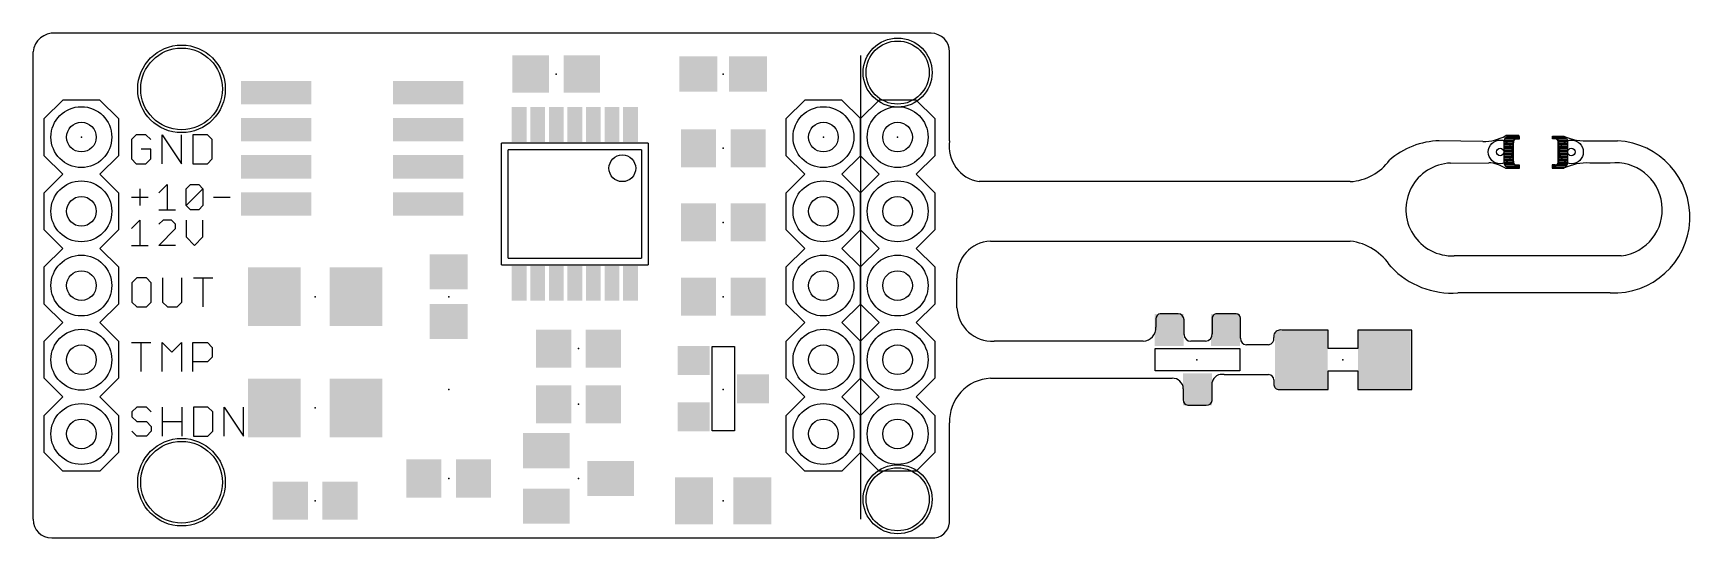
# Model space of a CAD drawing. Extents: x -0.01 to 2.23, y 0 to 0.68.
import ezdxf

# ---------------------------------------------------------------- set-up
doc = ezdxf.new("R2010")
doc.units = 0
doc.header["$MEASUREMENT"] = 0
doc.layers.get('0').update_dxf_attribs({"linetype": 'CONTINUOUS'})
for name, color, linetype in [('20', 240, 'CONTINUOUS'), ('21', 244, 'CONTINUOUS'), ('23', 13, 'CONTINUOUS'), ('25', 4, 'CONTINUOUS'), ('29', 251, 'CONTINUOUS'), ('44', 251, 'CONTINUOUS')]:
    doc.layers.add(name, color=color, linetype=linetype)

# ---------------------------------------------------------------- blocks, each defined once
blk = doc.blocks.new('RECT')
blk.add_solid([(-0.5, -0.5), (0.5, -0.5), (-0.5, 0.5), (0.5, 0.5)])
blk = doc.blocks.new('ROUNDP')
blk.add_circle((0, 0), 0.5)

msp = doc.modelspace()

# ---------------------------------------------------------------- linework, layer by layer
at = {"layer": '20'}
for p, q in [((1.205, 0.68), (0.025, 0.68)), ((-0.005, 0.025), (-0.005, 0.655)), ((1.23, 0.535), (1.23, 0.655)), ((1.997, 0.542), (1.9795, 0.542)), ((1.9935, 0.5375), (1.998, 0.5375)), ((1.998, 0.5375), (1.998, 0.5405)), ((2.0425, 0.5375), (2.0425, 0.5415)), ((2.0425, 0.5415), (2.058, 0.5415)), ((2.0465, 0.5375), (2.0425, 0.5375)), ((1.9485, 0.534), (1.8895, 0.535)), ((1.99, 0.5075), (1.99, 0.5325)), ((2.05, 0.506), (2.05, 0.534)), ((2.093, 0.535), (2.13, 0.535)), ((1.905, 0.505), (1.9565, 0.5055)), ((1.979, 0.498), (1.998, 0.498)), ((1.998, 0.5024), (1.9935, 0.5024)), ((1.998, 0.498), (1.998, 0.5024)), ((2.046, 0.5025), (2.042, 0.5025)), ((2.042, 0.5025), (2.042, 0.498)), ((2.042, 0.498), (2.058, 0.498)), ((2.12, 0.505), (2.093, 0.505)), ((1.77, 0.48), (1.27, 0.48)), ((1.285, 0.4), (1.77, 0.4)), ((2.135, 0.38), (1.91, 0.38)), ((1.24, 0.31), (1.24, 0.35)), ((2.12, 0.33), (1.915, 0.33)), ((1.508, 0.295), (1.508, 0.284)), ((1.538, 0.302), (1.514, 0.302)), ((1.546, 0.274), (1.546, 0.294)), ((1.584, 0.295), (1.584, 0.275)), ((1.616, 0.302), (1.589, 0.302)), ((1.622, 0.269), (1.622, 0.296)), ((1.667, 0.273), (1.667, 0.27)), ((1.74, 0.28), (1.678, 0.28)), ((1.74, 0.255), (1.74, 0.28)), ((1.853, 0.28), (1.78, 0.28)), ((1.78, 0.28), (1.78, 0.255)), ((1.853, 0.2), (1.853, 0.28)), ((1.491, 0.265), (1.29, 0.265)), ((1.575, 0.265), (1.555, 0.265)), ((1.66, 0.26), (1.63, 0.26)), ((1.78, 0.255), (1.74, 0.255)), ((1.74, 0.2), (1.74, 0.225)), ((1.74, 0.225), (1.78, 0.225)), ((1.78, 0.225), (1.78, 0.2)), ((1.285, 0.215), (1.53, 0.215)), ((1.545, 0.201), (1.545, 0.186)), ((1.584, 0.185), (1.584, 0.21)), ((1.6, 0.22), (1.66, 0.22)), ((1.667, 0.213), (1.667, 0.206)), ((1.551, 0.179), (1.576, 0.179)), ((1.674, 0.2), (1.74, 0.2)), ((1.78, 0.2), (1.853, 0.2)), ((1.23, 0.025), (1.23, 0.155)), ((0.02, 0), (1.21, 0))]:
    msp.add_line(p, q, dxfattribs=at)
for centre, radius in [((0.195, 0.605), 0.055), ((1.16, 0.627), 0.0425), ((0.195, 0.075), 0.055), ((1.16, 0.052), 0.0425)]:
    msp.add_circle(centre, radius, dxfattribs=at)
for centre, radius, start, end in [((0.0225, 0.6525), 0.027613, 84.805571, 174.805571), ((1.205, 0.655), 0.025, 0, 90), ((1.949072, 0.595847), 0.061849, 269.470294, 299.470294), ((1.99425, 0.53325), 0.004316, 100.00798, 190.00798), ((1.99675, 0.54075), 0.001275, 348.690068, 78.690068), ((2.0465, 0.534), 0.0035, 0, 90), ((2.087629, 0.603561), 0.068771, 244.479216, 274.479216), ((1.2775, 0.5275), 0.048088, 171.027373, 261.027373), ((1.892217, 0.42996), 0.105064, 91.209226, 131.209226), ((2.125, 0.4325), 0.102622, 267.207298, 87.207298), ((1.765405, 0.551329), 0.071477, 273.686148, 323.686148), ((1.9075, 0.4425), 0.06255, 92.29061, 272.29061), ((1.953755, 0.459764), 0.045818, 56.565051, 86.565051), ((1.9943, 0.5067), 0.004374, 169.460687, 259.460687), ((2.04625, 0.50625), 0.003758, 266.185925, 356.185925), ((2.088562, 0.436189), 0.068954, 86.309932, 116.309932), ((2.1275, 0.4425), 0.062948, 276.842773, 96.842773), ((1.2875, 0.3525), 0.047566, 93.012788, 183.012788), ((1.759971, 0.323526), 0.077129, 32.528808, 82.528808), ((1.907529, 0.444003), 0.114247, 223.749494, 273.749494), ((1.2875, 0.3125), 0.047566, 183.012788, 273.012788), ((1.5145, 0.2955), 0.006519, 94.398705, 184.398705), ((1.538, 0.294), 0.008, 0, 90), ((1.59, 0.296), 0.006083, 99.462322, 189.462322), ((1.616, 0.296), 0.006, 0, 90), ((1.49, 0.283), 0.018028, 273.17983, 3.17983), ((1.555, 0.274), 0.009, 180, 270), ((1.5745, 0.2745), 0.009513, 273.012788, 3.012788), ((1.6305, 0.2685), 0.008515, 176.633539, 266.633539), ((1.6585, 0.2685), 0.008631, 280.00798, 10.00798), ((1.676, 0.271), 0.009219, 77.471192, 167.471192), ((1.2875, 0.1575), 0.057554, 92.489553, 182.489553), ((1.5305, 0.2005), 0.014509, 1.974934, 91.974934), ((1.597, 0.207), 0.013342, 77.005383, 167.005383), ((1.66, 0.213), 0.007, 0, 90), ((1.6735, 0.2065), 0.006519, 184.398705, 274.398705), ((1.5515, 0.1855), 0.006519, 175.601295, 265.601295), ((1.577, 0.186), 0.007071, 261.869898, 351.869898), ((0.02, 0.025), 0.025, 180, 270), ((1.2075, 0.0225), 0.022638, 276.340192, 6.340192)]:
    msp.add_arc(centre, radius, start, end, dxfattribs=at)
at = {"layer": '21'}
for p, q in [((0.035, 0.59), (0.01, 0.565)), ((0.085, 0.59), (0.035, 0.59)), ((0.11, 0.565), (0.085, 0.59)), ((1.035, 0.59), (1.01, 0.565)), ((1.085, 0.59), (1.035, 0.59)), ((1.11, 0.565), (1.085, 0.59)), ((1.135, 0.59), (1.11, 0.565)), ((1.185, 0.59), (1.135, 0.59)), ((1.21, 0.565), (1.185, 0.59)), ((0.01, 0.515), (0.01, 0.565)), ((0.11, 0.565), (0.11, 0.515)), ((1.01, 0.515), (1.01, 0.565)), ((1.11, 0.515), (1.11, 0.565)), ((1.11, 0.565), (1.11, 0.515)), ((1.21, 0.565), (1.21, 0.515)), ((0.035, 0.49), (0.01, 0.515)), ((0.11, 0.515), (0.085, 0.49)), ((0.824, 0.532), (0.626, 0.532)), ((0.626, 0.368), (0.626, 0.532)), ((0.815, 0.523), (0.635, 0.523)), ((0.635, 0.377), (0.635, 0.523)), ((0.815, 0.523), (0.815, 0.377)), ((0.824, 0.532), (0.824, 0.368)), ((1.035, 0.49), (1.01, 0.515)), ((1.11, 0.515), (1.085, 0.49)), ((1.135, 0.49), (1.11, 0.515)), ((1.21, 0.515), (1.185, 0.49)), ((0.01, 0.465), (0.035, 0.49)), ((0.085, 0.49), (0.11, 0.465)), ((1.01, 0.465), (1.035, 0.49)), ((1.085, 0.49), (1.11, 0.465)), ((1.11, 0.465), (1.135, 0.49)), ((1.185, 0.49), (1.21, 0.465)), ((0.01, 0.415), (0.01, 0.465)), ((0.11, 0.465), (0.11, 0.415)), ((1.01, 0.415), (1.01, 0.465)), ((1.11, 0.415), (1.11, 0.465)), ((1.11, 0.465), (1.11, 0.415)), ((1.21, 0.465), (1.21, 0.415)), ((0.035, 0.39), (0.01, 0.415)), ((0.11, 0.415), (0.085, 0.39)), ((1.035, 0.39), (1.01, 0.415)), ((1.11, 0.415), (1.085, 0.39)), ((1.135, 0.39), (1.11, 0.415)), ((1.21, 0.415), (1.185, 0.39)), ((0.01, 0.365), (0.035, 0.39)), ((0.085, 0.39), (0.11, 0.365)), ((1.01, 0.365), (1.035, 0.39)), ((1.085, 0.39), (1.11, 0.365)), ((1.11, 0.365), (1.135, 0.39)), ((1.185, 0.39), (1.21, 0.365)), ((0.01, 0.315), (0.01, 0.365)), ((0.11, 0.365), (0.11, 0.315)), ((0.626, 0.368), (0.824, 0.368)), ((0.635, 0.377), (0.815, 0.377)), ((1.01, 0.315), (1.01, 0.365)), ((1.11, 0.315), (1.11, 0.365)), ((1.11, 0.365), (1.11, 0.315)), ((1.21, 0.365), (1.21, 0.315)), ((0.035, 0.29), (0.01, 0.315)), ((0.11, 0.315), (0.085, 0.29)), ((1.035, 0.29), (1.01, 0.315)), ((1.11, 0.315), (1.085, 0.29)), ((1.135, 0.29), (1.11, 0.315)), ((1.21, 0.315), (1.185, 0.29)), ((0.035, 0.29), (0.01, 0.265)), ((0.11, 0.265), (0.085, 0.29)), ((1.035, 0.29), (1.01, 0.265)), ((1.11, 0.265), (1.085, 0.29)), ((1.135, 0.29), (1.11, 0.265)), ((1.21, 0.265), (1.185, 0.29)), ((0.01, 0.215), (0.01, 0.265)), ((0.11, 0.265), (0.11, 0.215)), ((0.91, 0.144), (0.91, 0.258)), ((0.91, 0.258), (0.94, 0.258)), ((0.94, 0.258), (0.94, 0.144)), ((1.01, 0.215), (1.01, 0.265)), ((1.11, 0.215), (1.11, 0.265)), ((1.11, 0.265), (1.11, 0.215)), ((1.21, 0.265), (1.21, 0.215)), ((1.507, 0.255), (1.621, 0.255)), ((1.507, 0.225), (1.507, 0.255)), ((1.621, 0.255), (1.621, 0.225)), ((1.621, 0.225), (1.507, 0.225)), ((0.035, 0.19), (0.01, 0.215)), ((0.11, 0.215), (0.085, 0.19)), ((1.035, 0.19), (1.01, 0.215)), ((1.11, 0.215), (1.085, 0.19)), ((1.135, 0.19), (1.11, 0.215)), ((1.21, 0.215), (1.185, 0.19)), ((0.01, 0.165), (0.035, 0.19)), ((0.085, 0.19), (0.11, 0.165)), ((1.01, 0.165), (1.035, 0.19)), ((1.085, 0.19), (1.11, 0.165)), ((1.11, 0.165), (1.135, 0.19)), ((1.185, 0.19), (1.21, 0.165)), ((0.01, 0.115), (0.01, 0.165)), ((0.11, 0.165), (0.11, 0.115)), ((1.01, 0.115), (1.01, 0.165)), ((1.11, 0.115), (1.11, 0.165)), ((1.11, 0.165), (1.11, 0.115)), ((1.21, 0.165), (1.21, 0.115)), ((0.94, 0.144), (0.91, 0.144)), ((0.035, 0.09), (0.01, 0.115)), ((0.11, 0.115), (0.085, 0.09)), ((1.035, 0.09), (1.01, 0.115)), ((1.11, 0.115), (1.085, 0.09)), ((1.135, 0.09), (1.11, 0.115)), ((1.21, 0.115), (1.185, 0.09)), ((0.085, 0.09), (0.035, 0.09)), ((1.085, 0.09), (1.035, 0.09)), ((1.185, 0.09), (1.135, 0.09))]:
    msp.add_line(p, q, dxfattribs=at)
msp.add_circle((0.789, 0.498), 0.018, dxfattribs=at)
at = {"layer": '23'}
for p in [(0.7, 0.625), (0.925, 0.625), (0.06, 0.54), (1.06, 0.54), (1.16, 0.54), (0.925, 0.525), (0.925, 0.425), (0.375, 0.325), (0.555, 0.325), (0.925, 0.325), (0.73, 0.255), (1.563, 0.24), (1.76, 0.24), (0.555, 0.2), (0.73, 0.18), (0.925, 0.2), (0.375, 0.175), (0.555, 0.08), (0.73, 0.08), (0.375, 0.05), (0.925, 0.05)]:
    msp.add_point(p, dxfattribs=at)
at = {"layer": '25'}
for p, q in [((1.11, 0.65), (1.11, 0.025)), ((0.134057, 0.543175), (0.127551, 0.536669)), ((0.127551, 0.536669), (0.127551, 0.510647)), ((0.147068, 0.543175), (0.134057, 0.543175)), ((0.153573, 0.536669), (0.147068, 0.543175)), ((0.168987, 0.504142), (0.168987, 0.543175)), ((0.168987, 0.543175), (0.195009, 0.504142)), ((0.195009, 0.504142), (0.195009, 0.543175)), ((0.210422, 0.543175), (0.210422, 0.504142)), ((0.229939, 0.543175), (0.210422, 0.543175)), ((0.236444, 0.536669), (0.229939, 0.543175)), ((0.236444, 0.510647), (0.236444, 0.536669)), ((0.153573, 0.523658), (0.140562, 0.523658)), ((0.153573, 0.510647), (0.153573, 0.523658)), ((0.127551, 0.510647), (0.134057, 0.504142)), ((0.134057, 0.504142), (0.147068, 0.504142)), ((0.147068, 0.504142), (0.153573, 0.510647)), ((0.210422, 0.504142), (0.229939, 0.504142)), ((0.229939, 0.504142), (0.236444, 0.510647)), ((0.138894, 0.470499), (0.138894, 0.447813)), ((0.164383, 0.464828), (0.175726, 0.476171)), ((0.175726, 0.476171), (0.175726, 0.442142)), ((0.201214, 0.470499), (0.206886, 0.476171)), ((0.201214, 0.447813), (0.201214, 0.470499)), ((0.201214, 0.447813), (0.2239, 0.470499)), ((0.206886, 0.476171), (0.218229, 0.476171)), ((0.218229, 0.476171), (0.2239, 0.470499)), ((0.2239, 0.470499), (0.2239, 0.447813)), ((0.127551, 0.459156), (0.150237, 0.459156)), ((0.206886, 0.442142), (0.201214, 0.447813)), ((0.2239, 0.447813), (0.218229, 0.442142)), ((0.238046, 0.459156), (0.260732, 0.459156)), ((0.127551, 0.416828), (0.138894, 0.428171)), ((0.138894, 0.428171), (0.138894, 0.394142)), ((0.164383, 0.442142), (0.187069, 0.442142)), ((0.170054, 0.428171), (0.164383, 0.422499)), ((0.181397, 0.428171), (0.170054, 0.428171)), ((0.187069, 0.422499), (0.181397, 0.428171)), ((0.201214, 0.428171), (0.201214, 0.405485)), ((0.218229, 0.442142), (0.206886, 0.442142)), ((0.2239, 0.405485), (0.2239, 0.428171)), ((0.164383, 0.394142), (0.187069, 0.416828)), ((0.187069, 0.416828), (0.187069, 0.422499)), ((0.201214, 0.405485), (0.212557, 0.394142)), ((0.212557, 0.394142), (0.2239, 0.405485)), ((0.127551, 0.394142), (0.150237, 0.394142)), ((0.187069, 0.394142), (0.164383, 0.394142)), ((0.134557, 0.350175), (0.128051, 0.343669)), ((0.128051, 0.343669), (0.128051, 0.317647)), ((0.147568, 0.350175), (0.134557, 0.350175)), ((0.154073, 0.343669), (0.147568, 0.350175)), ((0.154073, 0.317647), (0.154073, 0.343669)), ((0.169487, 0.350175), (0.169487, 0.317647)), ((0.195509, 0.317647), (0.195509, 0.350175)), ((0.210922, 0.350175), (0.236944, 0.350175)), ((0.223933, 0.311142), (0.223933, 0.350175)), ((0.128051, 0.317647), (0.134557, 0.311142)), ((0.147568, 0.311142), (0.154073, 0.317647)), ((0.169487, 0.317647), (0.175992, 0.311142)), ((0.189003, 0.311142), (0.195509, 0.317647)), ((0.134557, 0.311142), (0.147568, 0.311142)), ((0.175992, 0.311142), (0.189003, 0.311142)), ((0.127551, 0.263175), (0.153573, 0.263175)), ((0.140562, 0.224142), (0.140562, 0.263175)), ((0.168987, 0.224142), (0.168987, 0.263175)), ((0.168987, 0.263175), (0.181998, 0.250164)), ((0.181998, 0.250164), (0.195009, 0.263175)), ((0.195009, 0.263175), (0.195009, 0.224142)), ((0.210422, 0.224142), (0.210422, 0.263175)), ((0.210422, 0.263175), (0.229939, 0.263175)), ((0.229939, 0.263175), (0.236444, 0.256669)), ((0.236444, 0.256669), (0.236444, 0.243658)), ((0.229939, 0.237153), (0.210422, 0.237153)), ((0.236444, 0.243658), (0.229939, 0.237153)), ((0.134557, 0.176175), (0.128051, 0.169669)), ((0.128051, 0.169669), (0.128051, 0.163164)), ((0.128051, 0.163164), (0.134557, 0.156658)), ((0.147568, 0.176175), (0.134557, 0.176175)), ((0.134557, 0.156658), (0.147568, 0.156658)), ((0.154073, 0.169669), (0.147568, 0.176175)), ((0.147568, 0.156658), (0.154073, 0.150153)), ((0.169487, 0.137142), (0.169487, 0.176175)), ((0.169487, 0.156658), (0.195509, 0.156658)), ((0.195509, 0.176175), (0.195509, 0.137142)), ((0.210922, 0.176175), (0.210922, 0.137142)), ((0.230439, 0.176175), (0.210922, 0.176175)), ((0.236944, 0.169669), (0.230439, 0.176175)), ((0.236944, 0.143647), (0.236944, 0.169669)), ((0.252357, 0.137142), (0.252357, 0.176175)), ((0.252357, 0.176175), (0.27838, 0.137142)), ((0.27838, 0.137142), (0.27838, 0.176175)), ((0.134557, 0.137142), (0.128051, 0.143647)), ((0.147568, 0.137142), (0.134557, 0.137142)), ((0.154073, 0.143647), (0.147568, 0.137142)), ((0.154073, 0.150153), (0.154073, 0.143647)), ((0.210922, 0.137142), (0.230439, 0.137142)), ((0.230439, 0.137142), (0.236944, 0.143647))]:
    msp.add_line(p, q, dxfattribs=at)
at = {"layer": '29'}
for p, q in [((1.9775, 0.535), (1.977631, 0.536497)), ((1.989636, 0.536), (1.977588, 0.536)), ((1.977631, 0.536497), (1.978145, 0.537908)), ((1.978145, 0.537908), (1.979007, 0.539139)), ((1.991765, 0.538), (1.978209, 0.538)), ((1.979007, 0.539139), (1.980158, 0.540105)), ((1.997, 0.54), (1.980034, 0.54)), ((1.980158, 0.540105), (1.98152, 0.540739)), ((1.98152, 0.540739), (1.983, 0.541)), ((1.983, 0.541), (1.997, 0.541)), ((1.990328, 0.536958), (1.989502, 0.535816)), ((1.991422, 0.537846), (1.990328, 0.536958)), ((1.992708, 0.538422), (1.991422, 0.537846)), ((1.994099, 0.538645), (1.992708, 0.538422)), ((1.9955, 0.5385), (1.994099, 0.538645)), ((1.997, 0.5385), (1.9955, 0.5385)), ((1.997, 0.541), (1.997, 0.5385)), ((2.043, 0.5385), (2.043, 0.541)), ((2.043, 0.541), (2.056, 0.541)), ((2.043, 0.54), (2.05962, 0.54)), ((2.0445, 0.5385), (2.043, 0.5385)), ((2.045901, 0.538645), (2.0445, 0.5385)), ((2.047292, 0.538422), (2.045901, 0.538645)), ((2.048578, 0.537846), (2.047292, 0.538422)), ((2.048235, 0.538), (2.06151, 0.538)), ((2.049672, 0.536958), (2.048578, 0.537846)), ((2.050498, 0.535816), (2.049672, 0.536958)), ((2.050365, 0.536), (2.0623, 0.536)), ((2.056, 0.541), (2.057944, 0.540771)), ((2.057944, 0.540771), (2.059721, 0.539953)), ((2.059721, 0.539953), (2.061159, 0.538626)), ((2.061159, 0.538626), (2.062117, 0.536919)), ((2.062117, 0.536919), (2.0625, 0.535)), ((1.9775, 0.505), (1.9775, 0.535)), ((1.989, 0.534), (1.9775, 0.534)), ((1.989, 0.532), (1.9775, 0.532)), ((1.989, 0.53), (1.9775, 0.53)), ((1.989, 0.528), (1.9775, 0.528)), ((1.989, 0.526), (1.9775, 0.526)), ((1.989, 0.524), (1.9775, 0.524)), ((1.989, 0.522), (1.9775, 0.522)), ((1.989, 0.52), (1.9775, 0.52)), ((1.989, 0.518), (1.9775, 0.518)), ((1.989, 0.516), (1.9775, 0.516)), ((1.989, 0.514), (1.9775, 0.514)), ((1.989502, 0.535816), (1.989, 0.5345)), ((1.989, 0.5345), (1.989, 0.5055)), ((2.051, 0.5345), (2.050498, 0.535816)), ((2.051, 0.5055), (2.051, 0.5345)), ((2.051, 0.534), (2.0625, 0.534)), ((2.051, 0.532), (2.0625, 0.532)), ((2.051, 0.53), (2.0625, 0.53)), ((2.051, 0.528), (2.0625, 0.528)), ((2.051, 0.526), (2.0625, 0.526)), ((2.051, 0.524), (2.0625, 0.524)), ((2.051, 0.522), (2.0625, 0.522)), ((2.051, 0.52), (2.0625, 0.52)), ((2.051, 0.518), (2.0625, 0.518)), ((2.051, 0.516), (2.0625, 0.516)), ((2.051, 0.514), (2.0625, 0.514)), ((2.0625, 0.535), (2.0625, 0.505)), ((1.989, 0.512), (1.9775, 0.512)), ((1.989, 0.51), (1.9775, 0.51)), ((1.989, 0.508), (1.9775, 0.508)), ((1.989, 0.506), (1.9775, 0.506)), ((1.977883, 0.503081), (1.9775, 0.505)), ((1.989635, 0.504), (1.9777, 0.504)), ((1.978841, 0.501374), (1.977883, 0.503081)), ((1.991765, 0.502), (1.97849, 0.502)), ((1.980279, 0.500047), (1.978841, 0.501374)), ((1.982056, 0.499229), (1.980279, 0.500047)), ((1.997, 0.5), (1.98038, 0.5)), ((1.984, 0.499), (1.982056, 0.499229)), ((1.997, 0.499), (1.984, 0.499)), ((1.989, 0.5055), (1.989502, 0.504184)), ((1.989502, 0.504184), (1.990328, 0.503042)), ((1.990328, 0.503042), (1.991422, 0.502154)), ((1.991422, 0.502154), (1.992708, 0.501578)), ((1.992708, 0.501578), (1.994099, 0.501355)), ((1.994099, 0.501355), (1.9955, 0.5015)), ((1.9955, 0.5015), (1.997, 0.5015)), ((1.997, 0.5015), (1.997, 0.499)), ((2.043, 0.499), (2.043, 0.5015)), ((2.043, 0.5015), (2.0445, 0.5015)), ((2.043, 0.5), (2.059966, 0.5)), ((2.057, 0.499), (2.043, 0.499)), ((2.0445, 0.5015), (2.045901, 0.501355)), ((2.045901, 0.501355), (2.047292, 0.501578)), ((2.047292, 0.501578), (2.048578, 0.502154)), ((2.048235, 0.502), (2.061791, 0.502)), ((2.048578, 0.502154), (2.049672, 0.503042)), ((2.049672, 0.503042), (2.050498, 0.504184)), ((2.050364, 0.504), (2.062412, 0.504)), ((2.050498, 0.504184), (2.051, 0.5055)), ((2.051, 0.512), (2.0625, 0.512)), ((2.051, 0.51), (2.0625, 0.51)), ((2.051, 0.508), (2.0625, 0.508)), ((2.051, 0.506), (2.0625, 0.506)), ((2.05848, 0.499261), (2.057, 0.499)), ((2.059842, 0.499895), (2.05848, 0.499261)), ((2.060993, 0.500861), (2.059842, 0.499895)), ((2.061855, 0.502092), (2.060993, 0.500861)), ((2.062369, 0.503503), (2.061855, 0.502092)), ((2.0625, 0.505), (2.062369, 0.503503))]:
    msp.add_line(p, q, dxfattribs=at)
for centre, radius in [((1.16, 0.627), 0.0465), ((0.195, 0.605), 0.059), ((0.195, 0.075), 0.059), ((1.16, 0.052), 0.0465)]:
    msp.add_circle(centre, radius, dxfattribs=at)
at = {"layer": '44'}
for centre, radius in [((0.06, 0.54), 0.02), ((1.06, 0.54), 0.02), ((1.16, 0.54), 0.02), ((1.972, 0.52), 0.005), ((2.068, 0.52), 0.005), ((0.06, 0.44), 0.02), ((1.06, 0.44), 0.02), ((1.16, 0.44), 0.02), ((0.06, 0.34), 0.02), ((1.06, 0.34), 0.02), ((1.16, 0.34), 0.02), ((0.06, 0.24), 0.02), ((1.06, 0.24), 0.02), ((1.16, 0.24), 0.02), ((0.06, 0.14), 0.02), ((1.06, 0.14), 0.02), ((1.16, 0.14), 0.02)]:
    msp.add_circle(centre, radius, dxfattribs=at)

# ---------------------------------------------------------------- block references
at = {"layer": '29'}
for name, p, xscale, yscale in [('RECT', (0.665551, 0.625), 0.049339, 0.05052), ('RECT', (0.734449, 0.625), 0.049339, 0.05052), ('RECT', (0.891535, 0.625), 0.051307, 0.04737), ('RECT', (0.958465, 0.625), 0.051307, 0.04737), ('ROUNDP', (0.06, 0.54), 0.082, 0.082), ('ROUNDP', (1.06, 0.54), 0.082, 0.082), ('ROUNDP', (1.16, 0.54), 0.082, 0.082), ('RECT', (0.891535, 0.525), 0.04737, 0.051307), ('RECT', (0.958465, 0.525), 0.04737, 0.051307), ('ROUNDP', (2.068, 0.52), 0.032, 0.032), ('ROUNDP', (0.06, 0.44), 0.082, 0.082), ('ROUNDP', (1.06, 0.44), 0.082, 0.082), ('ROUNDP', (1.16, 0.44), 0.082, 0.082), ('ROUNDP', (0.06, 0.34), 0.082, 0.082), ('ROUNDP', (1.06, 0.34), 0.082, 0.082), ('ROUNDP', (1.16, 0.34), 0.082, 0.082), ('RECT', (0.891535, 0.325), 0.04737, 0.051307), ('RECT', (0.958465, 0.325), 0.04737, 0.051307), ('RECT', (1.526, 0.28), 0.039, 0.043), ('RECT', (1.602, 0.28), 0.039, 0.043), ('ROUNDP', (0.06, 0.24), 0.082, 0.082), ('ROUNDP', (1.06, 0.24), 0.082, 0.082), ('ROUNDP', (1.16, 0.24), 0.082, 0.082), ('RECT', (0.319882, 0.175), 0.070992, 0.078866), ('RECT', (0.430118, 0.175), 0.070992, 0.078866), ('RECT', (1.564, 0.2), 0.039, 0.043), ('ROUNDP', (0.06, 0.14), 0.082, 0.082), ('ROUNDP', (1.06, 0.14), 0.082, 0.082), ('ROUNDP', (1.16, 0.14), 0.082, 0.082), ('RECT', (0.521535, 0.08), 0.04737, 0.051307), ('RECT', (0.588465, 0.08), 0.04737, 0.051307), ('RECT', (0.341535, 0.05), 0.04737, 0.051307), ('RECT', (0.408465, 0.05), 0.04737, 0.051307), ('RECT', (0.88563, 0.05), 0.051307, 0.063118), ('RECT', (0.96437, 0.05), 0.051307, 0.063118)]:
    msp.add_blockref(name, p, dxfattribs=dict(at, xscale=xscale, yscale=yscale))
for name, p, xscale, yscale, rotation in [('RECT', (0.322638, 0.6), 0.031622, 0.094614, 90), ('RECT', (0.527362, 0.6), 0.031622, 0.094614, 90), ('RECT', (0.65, 0.557), 0.02, 0.047, 180), ('RECT', (0.675, 0.557), 0.02, 0.047, 180), ('RECT', (0.7, 0.557), 0.02, 0.047, 180), ('RECT', (0.725, 0.557), 0.02, 0.047, 180), ('RECT', (0.75, 0.557), 0.02, 0.047, 180), ('RECT', (0.775, 0.557), 0.02, 0.047, 180), ('RECT', (0.8, 0.557), 0.02, 0.047, 180), ('RECT', (0.322638, 0.55), 0.031622, 0.094614, 90), ('RECT', (0.527362, 0.55), 0.031622, 0.094614, 90), ('ROUNDP', (1.972, 0.52), 0.032, 0.032, 180), ('RECT', (0.322638, 0.5), 0.031622, 0.094614, 90), ('RECT', (0.527362, 0.5), 0.031622, 0.094614, 90), ('RECT', (0.322638, 0.45), 0.031622, 0.094614, 90), ('RECT', (0.527362, 0.45), 0.031622, 0.094614, 90), ('RECT', (0.891535, 0.425), 0.04737, 0.051307, 180), ('RECT', (0.958465, 0.425), 0.04737, 0.051307, 180), ('RECT', (0.555, 0.358465), 0.04737, 0.051307, 270), ('RECT', (0.319882, 0.325), 0.070992, 0.078866, 180), ('RECT', (0.430118, 0.325), 0.070992, 0.078866, 180), ('RECT', (0.65, 0.343), 0.02, 0.047, 180), ('RECT', (0.675, 0.343), 0.02, 0.047, 180), ('RECT', (0.7, 0.343), 0.02, 0.047, 180), ('RECT', (0.725, 0.343), 0.02, 0.047, 180), ('RECT', (0.75, 0.343), 0.02, 0.047, 180), ('RECT', (0.775, 0.343), 0.02, 0.047, 180), ('RECT', (0.8, 0.343), 0.02, 0.047, 180), ('RECT', (0.555, 0.291535), 0.04737, 0.051307, 270), ('RECT', (0.696535, 0.255), 0.04737, 0.051307, 180), ('RECT', (0.763465, 0.255), 0.04737, 0.051307, 180), ('RECT', (1.704016, 0.24), 0.070992, 0.078984, 180), ('RECT', (1.815984, 0.24), 0.070992, 0.078984, 180), ('RECT', (0.885, 0.239), 0.039, 0.043, 90), ('RECT', (0.696535, 0.18), 0.04737, 0.051307, 180), ('RECT', (0.763465, 0.18), 0.04737, 0.051307, 180), ('RECT', (0.965, 0.201), 0.039, 0.043, 90), ('RECT', (0.885, 0.163), 0.039, 0.043, 90), ('RECT', (0.686693, 0.117402), 0.04737, 0.063118, 270), ('RECT', (0.773307, 0.08), 0.04737, 0.063118, 270), ('RECT', (0.686693, 0.042598), 0.04737, 0.063118, 270)]:
    msp.add_blockref(name, p, dxfattribs=dict(at, xscale=xscale, yscale=yscale, rotation=rotation))

doc.saveas('drawing.dxf')
